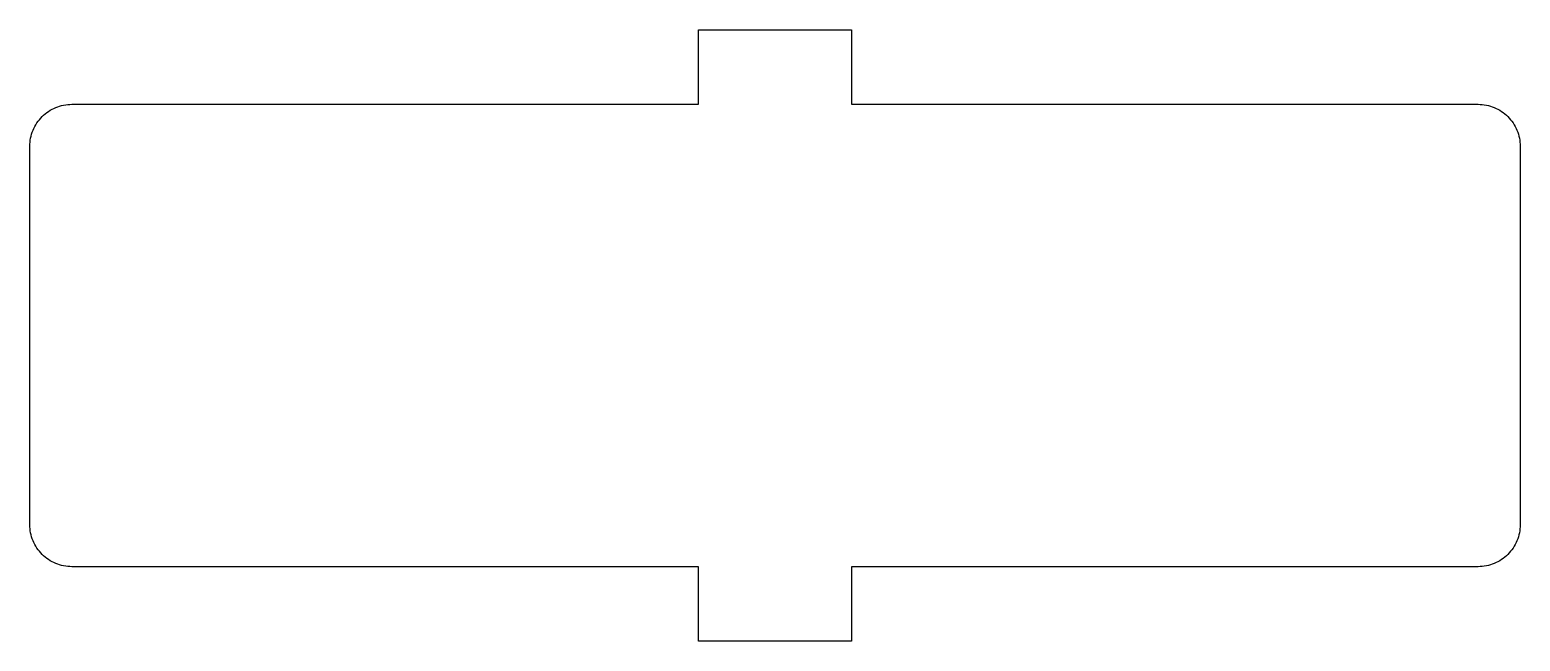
# Model space of a CAD drawing. Header units: millimetres. Extents: x -6.5 to 71.5, y -16 to 16.
import ezdxf

# ---------------------------------------------------------------- set-up
doc = ezdxf.new("R2010")
doc.units = ezdxf.units.MM

msp = doc.modelspace()

# ---------------------------------------------------------------- linework, layer by layer
msp.add_lwpolyline([(36.5, -16), (28.5, -16), (28.5, -12.1), (-4.3, -12.1), (-4.4079, -12.0974), (-4.5156, -12.0894), (-4.6228, -12.0762), (-4.7292, -12.0577), (-4.8346, -12.0341), (-4.9386, -12.0053), (-5.0412, -11.9714), (-5.1419, -11.9325), (-5.2406, -11.8888), (-5.3371, -11.8402), (-5.431, -11.787), (-5.5223, -11.7292), (-5.6105, -11.6671), (-5.6957, -11.6006), (-5.7774, -11.5301), (-5.8556, -11.4556), (-5.9301, -11.3774), (-6.0006, -11.2957), (-6.0671, -11.2105), (-6.1292, -11.1223), (-6.187, -11.031), (-6.2402, -10.9371), (-6.2888, -10.8406), (-6.3325, -10.7419), (-6.3714, -10.6412), (-6.4053, -10.5386), (-6.4341, -10.4346), (-6.4577, -10.3292), (-6.4762, -10.2228), (-6.4894, -10.1156), (-6.4974, -10.0079), (-6.5, -9.9), (-6.5, 9.9), (-6.4974, 10.0079), (-6.4894, 10.1156), (-6.4762, 10.2228), (-6.4577, 10.3292), (-6.4341, 10.4346), (-6.4053, 10.5386), (-6.3714, 10.6412), (-6.3325, 10.7419), (-6.2888, 10.8406), (-6.2402, 10.9371), (-6.187, 11.031), (-6.1292, 11.1223), (-6.0671, 11.2105), (-6.0006, 11.2957), (-5.9301, 11.3774), (-5.8556, 11.4556), (-5.7774, 11.5301), (-5.6957, 11.6006), (-5.6105, 11.6671), (-5.5223, 11.7292), (-5.431, 11.787), (-5.3371, 11.8402), (-5.2406, 11.8888), (-5.1419, 11.9325), (-5.0412, 11.9714), (-4.9386, 12.0053), (-4.8346, 12.0341), (-4.7292, 12.0577), (-4.6228, 12.0762), (-4.5156, 12.0894), (-4.4079, 12.0974), (-4.3, 12.1), (28.5, 12.1), (28.5, 16), (36.5, 16), (36.5, 12.1), (69.3, 12.1), (69.4079, 12.0974), (69.5156, 12.0894), (69.6228, 12.0762), (69.7292, 12.0577), (69.8346, 12.0341), (69.9386, 12.0053), (70.0412, 11.9714), (70.1419, 11.9325), (70.2406, 11.8888), (70.3371, 11.8402), (70.431, 11.787), (70.5223, 11.7292), (70.6105, 11.6671), (70.6957, 11.6006), (70.7774, 11.5301), (70.8556, 11.4556), (70.9301, 11.3774), (71.0006, 11.2957), (71.0671, 11.2105), (71.1292, 11.1223), (71.187, 11.031), (71.2402, 10.9371), (71.2888, 10.8406), (71.3325, 10.7419), (71.3714, 10.6412), (71.4053, 10.5386), (71.4341, 10.4346), (71.4577, 10.3292), (71.4762, 10.2228), (71.4894, 10.1156), (71.4974, 10.0079), (71.5, 9.9), (71.5, -9.9), (71.4974, -10.0079), (71.4894, -10.1156), (71.4762, -10.2228), (71.4577, -10.3292), (71.4341, -10.4346), (71.4053, -10.5386), (71.3714, -10.6412), (71.3325, -10.7419), (71.2888, -10.8406), (71.2402, -10.9371), (71.187, -11.031), (71.1292, -11.1223), (71.0671, -11.2105), (71.0006, -11.2957), (70.9301, -11.3774), (70.8556, -11.4556), (70.7774, -11.5301), (70.6957, -11.6006), (70.6105, -11.6671), (70.5223, -11.7292), (70.431, -11.787), (70.3371, -11.8402), (70.2406, -11.8888), (70.1419, -11.9325), (70.0412, -11.9714), (69.9386, -12.0053), (69.8346, -12.0341), (69.7292, -12.0577), (69.6228, -12.0762), (69.5156, -12.0894), (69.4079, -12.0974), (69.3, -12.1), (36.5, -12.1)], close=True)

doc.saveas('drawing.dxf')
